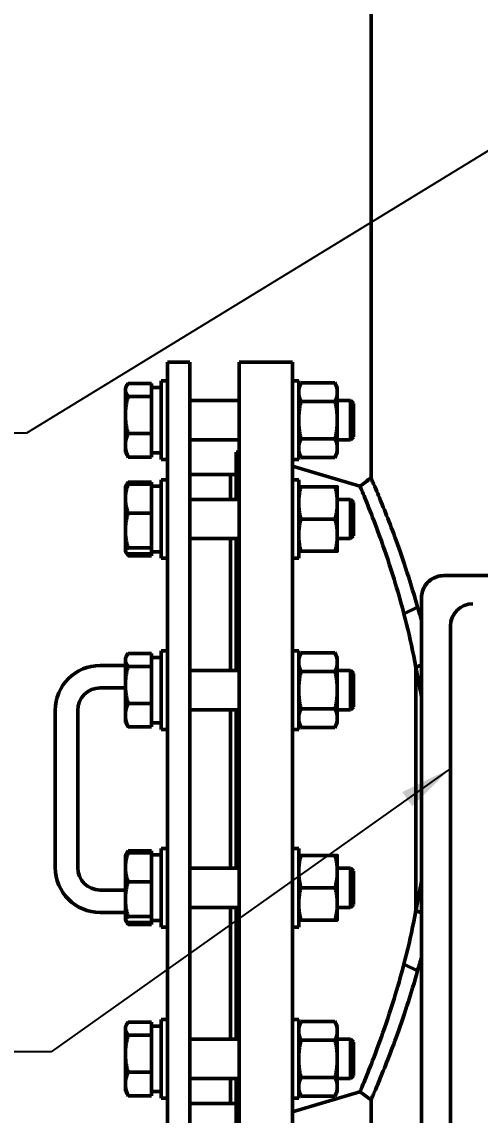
# Model space of a CAD drawing. Header units: inches. Extents: x 15 to 402, y 6 to 258.
# Drawn here: x 289.94 to 300.15, y 91.1 to 115.44 of the extents above; entities that cross this region are included whole.
import ezdxf

# ---------------------------------------------------------------- set-up
doc = ezdxf.new("R2010")
doc.units = ezdxf.units.IN
doc.header["$LTSCALE"] = 12
doc.header["$MEASUREMENT"] = 0
for name, color, linetype, lineweight in [('Dimension (ANSI)', 7, 'Continuous', 25), ('Symbol', 7, 'Continuous', 25), ('Symbol (ANSI)', 7, 'Continuous', 25), ('Visible (ANSI)', 7, 'Continuous', 50)]:
    doc.layers.add(name, color=color, linetype=linetype, lineweight=lineweight)
doc.styles.add('MEMCOR Medium', font='arial.ttf')
doc.styles.add('Standard D-E', font='arial.ttf')
doc.dimstyles.new('Default (ANSI)', dxfattribs={"dimscale": 12, "dimtxt": 0.15, "dimasz": 0.098425, "dimexe": 0.125, "dimexo": 0.0625, "dimgap": 0.031496, "dimtad": 0, "dimtih": 1, "dimtoh": 1, "dimdec": 4, "dimrnd": 1e-08, "dimzin": 3, "dimdsep": 46, "dimlunit": 5, "dimtxsty": 'MEMCOR Medium', "dimcen": 0.09, "dimdle": 0.393701, "dimclrd": 256, "dimclre": 256, "dimclrt": 256, "dimadec": 0, "dimazin": 1, "dimtfac": 0.8, "dimtofl": 0, "dimtmove": 0, "dimatfit": 3, "dimfxl": 1, "dimfrac": 1, "dimtolj": 1, "dimtzin": 4, "dimlwd": -1, "dimlwe": -1, "dimarcsym": 0})
doc.dimstyles.new('in [mm] D-E NeptuneBenson$7', dxfattribs={"dimscale": 12, "dimtxt": 0.15, "dimasz": 0.098425, "dimexe": 0.125, "dimexo": 0.063, "dimgap": 0.031496, "dimtad": 0, "dimtih": 1, "dimtoh": 1, "dimdec": 4, "dimrnd": 1e-08, "dimzin": 3, "dimdsep": 46, "dimlunit": 5, "dimtxsty": 'Standard D-E', "dimcen": 0.09, "dimdle": 0.393701, "dimclrd": 256, "dimclre": 256, "dimclrt": 256, "dimadec": 1, "dimazin": 1, "dimtfac": 1, "dimtofl": 0, "dimtmove": 0, "dimatfit": 3, "dimfxl": 1, "dimfrac": 1, "dimtolj": 1, "dimtzin": 4, "dimlwd": -1, "dimlwe": -1, "dimarcsym": 0})

# ---------------------------------------------------------------- blocks, each defined once
blk = doc.blocks.new('*D18')
at = {"layer": 'Defpoints', "color": 0, "transparency": 16777216}
for p in [(310.968, 131.37), (253.068, 47.836), (299.125, 47.836)]:
    blk.add_point(p, dxfattribs=at)
at = {"layer": 'Dimension (ANSI)', "transparency": 16777216}
for p, q in [((310.218, 131.37), (251.568, 131.37)), ((253.068, 130.189), (253.068, 104.292)), ((253.068, 49.017), (253.068, 91.969)), ((298.375, 47.836), (251.568, 47.836))]:
    blk.add_line(p, q, dxfattribs=at)
for points in [[(252.872, 130.189), (253.265, 130.189), (253.068, 131.37)], [(252.872, 49.017), (253.265, 49.017), (253.068, 47.836)]]:
    blk.add_solid(points, dxfattribs=at)
at = {"layer": 'Dimension (ANSI)', "transparency": 16777216, "char_height": 1.8, "attachment_point": 5, "style": 'MEMCOR Medium'}
for s, insert in [('\\A1; \\fArial|b0|i0;\\H1.8000;83{\\H0.8x;\\S9#16;} in', (253.068, 99.995)), ('\\A1;[2121.8 mm]{\\P\\fArial|b0|i0;\\H1.8000;SHIPPING HEIGHT\\P\\fArial|b0|i0;\\H1.8000;REF.}', (253.068, 93.833))]:
    blk.add_mtext(s, dxfattribs=dict(at, insert=insert))

msp = doc.modelspace()

# ---------------------------------------------------------------- linework, layer by layer
at = {"layer": 'Visible (ANSI)'}
for p, q in [((297.71752, 105.28892), (297.71752, 117.12034)), ((293.18502, 107.86465), (293.18502, 88.86465)), ((293.18502, 107.86465), (293.68502, 107.86465)), ((293.68502, 88.86465), (293.68502, 107.86465)), ((294.77752, 107.86465), (294.77752, 88.86465)), ((295.96752, 107.86465), (294.77752, 107.86465)), ((295.96752, 107.86465), (295.96752, 88.86465)), ((292.82539, 107.3942), (292.31146, 107.3942)), ((292.82539, 107.3942), (292.82539, 107.29131)), ((293.04439, 107.45002), (293.04439, 105.70002)), ((293.18502, 107.45002), (293.04439, 107.45002)), ((295.96752, 107.45002), (296.10814, 107.45002)), ((296.10814, 105.70002), (296.10814, 107.45002)), ((296.10814, 107.29402), (296.16001, 107.40525)), ((296.91527, 107.40525), (296.16001, 107.40525)), ((296.96714, 107.29402), (296.91527, 107.40525)), ((292.24727, 107.29377), (292.2761, 107.34371)), ((292.24727, 107.29377), (292.24727, 107.24708)), ((292.24727, 107.24708), (292.24727, 106.69035)), ((292.82539, 107.30452), (293.04439, 107.30452)), ((292.82539, 107.20284), (292.82539, 107.29131)), ((292.82539, 107.20284), (292.82539, 107.09995)), ((296.96714, 107.19769), (296.96714, 107.29402)), ((296.96714, 106.57502), (296.96714, 107.19769)), ((292.82539, 107.09995), (292.31146, 107.09995)), ((292.82539, 107.09995), (292.82539, 106.81351)), ((293.68502, 107.01252), (294.77752, 107.01252)), ((296.91527, 106.99013), (296.16001, 106.99013)), ((296.96714, 107.01252), (297.25924, 107.01252)), ((297.25924, 106.13752), (297.25924, 107.01252)), ((297.32539, 106.94637), (297.25924, 107.01252)), ((297.32539, 106.94637), (297.32539, 106.20367)), ((292.24727, 106.69035), (292.24727, 106.0183)), ((292.82539, 106.56719), (292.82539, 106.81351)), ((292.82539, 106.56719), (292.82539, 106.28076)), ((296.96714, 105.95235), (296.96714, 106.57502)), ((292.82539, 106.28076), (292.31146, 106.28076)), ((292.82539, 106.28076), (292.82539, 106.09721)), ((293.68502, 106.13752), (294.77752, 106.13752)), ((296.91527, 106.1599), (296.16001, 106.1599)), ((296.96714, 106.13752), (297.25924, 106.13752)), ((297.32539, 106.20367), (297.25924, 106.13752)), ((292.24727, 106.0183), (292.24727, 105.85627)), ((292.82539, 105.93938), (292.82539, 106.09721)), ((292.82539, 105.93938), (292.82539, 105.75583)), ((296.96714, 105.85602), (296.96714, 105.95235)), ((292.24727, 105.85627), (292.2761, 105.80633)), ((292.82539, 105.75583), (292.31146, 105.75583)), ((292.82539, 105.84552), (292.88914, 105.84552)), ((293.18502, 105.70002), (293.04439, 105.70002)), ((294.71502, 105.86465), (294.71502, 104.81256)), ((294.77752, 105.86465), (294.71502, 105.86465)), ((295.96752, 105.70002), (296.10814, 105.70002)), ((296.10814, 105.85602), (296.16001, 105.74479)), ((296.91527, 105.74479), (296.16001, 105.74479)), ((296.96714, 105.85602), (296.91527, 105.74479)), ((297.47137, 105.10896), (295.96752, 105.55465)), ((292.82539, 105.19424), (292.31146, 105.19424)), ((292.82539, 105.19424), (292.82539, 105.15108)), ((293.04439, 105.25006), (293.04439, 103.50006)), ((293.18502, 105.25006), (293.04439, 105.25006)), ((294.58502, 105.36465), (293.68502, 105.36465)), ((294.58502, 105.36465), (294.58502, 104.81256)), ((294.71502, 105.36465), (294.58502, 105.36465)), ((294.58502, 105.36465), (294.58502, 104.81256)), ((295.96752, 105.25006), (296.10814, 105.25006)), ((296.10814, 103.50006), (296.10814, 105.25006)), ((292.24727, 105.09381), (292.25271, 105.10324)), ((292.24727, 105.09381), (292.24727, 104.82966)), ((292.25271, 105.10324), (292.2761, 105.14374)), ((292.82539, 105.15108), (292.31146, 105.15108)), ((292.82539, 105.15108), (292.82539, 104.9263)), ((292.82539, 105.10456), (293.04439, 105.10456)), ((292.82539, 104.73301), (292.82539, 104.9263)), ((296.91527, 105.09406), (296.16001, 105.09406)), ((296.96714, 104.73456), (296.96714, 105.09406)), ((292.24727, 104.82966), (292.24727, 104.12022)), ((292.82539, 104.73301), (292.82539, 104.50823)), ((293.68502, 104.81256), (294.77752, 104.81256)), ((296.96714, 104.81256), (297.25924, 104.81256)), ((296.96714, 104.01556), (296.96714, 104.73456)), ((297.25924, 103.93756), (297.25924, 104.81256)), ((297.32539, 104.74641), (297.25924, 104.81256)), ((297.32539, 104.74641), (297.32539, 104.00371)), ((292.82539, 104.50823), (292.31146, 104.50823)), ((292.82539, 104.50823), (292.82539, 104.23689)), ((292.82539, 104.00355), (292.82539, 104.23689)), ((296.91527, 104.37506), (296.16001, 104.37506)), ((292.24727, 104.12022), (292.24727, 103.66562)), ((292.82539, 104.00355), (292.82539, 103.73221)), ((296.96714, 103.65606), (296.96714, 104.01556)), ((297.32539, 104.00371), (297.25924, 103.93756)), ((292.82539, 103.73221), (292.31146, 103.73221)), ((292.82539, 103.73221), (292.82539, 103.68564)), ((293.68502, 103.93756), (294.77752, 103.93756)), ((294.58502, 103.93756), (294.58502, 101.00211)), ((294.58502, 103.93756), (294.58502, 101.00211)), ((294.71502, 103.93756), (294.71502, 101.00211)), ((296.96714, 103.93756), (297.25924, 103.93756)), ((292.24727, 103.66562), (292.24727, 103.65631)), ((292.24727, 103.65631), (292.25271, 103.64687)), ((292.25271, 103.64687), (292.2761, 103.60637)), ((292.82539, 103.59903), (292.31146, 103.59903)), ((292.82539, 103.55587), (292.31146, 103.55587)), ((292.82539, 103.64556), (292.82539, 103.68564)), ((292.82539, 103.64556), (293.04439, 103.64556)), ((292.82539, 103.64556), (292.82539, 103.59903)), ((292.82539, 103.59903), (292.82539, 103.55587)), ((293.18502, 103.50006), (293.04439, 103.50006)), ((295.96752, 103.50006), (296.10814, 103.50006)), ((296.91527, 103.65606), (296.16001, 103.65606)), ((313.61656, 103.11465), (299.33685, 103.11465)), ((298.84065, 85.86465), (298.84065, 102.61465)), ((298.45099, 102.26223), (298.75269, 102.4137)), ((299.48863, 101.98965), (299.48863, 86.48965)), ((292.24727, 101.28336), (292.2761, 101.3333)), ((292.24727, 101.28336), (292.24727, 101.23667)), ((292.82539, 101.3838), (292.31146, 101.3838)), ((292.82539, 101.3838), (292.82539, 101.28091)), ((292.82539, 101.29411), (293.04439, 101.29411)), ((292.82539, 101.19243), (292.82539, 101.28091)), ((293.04439, 101.43961), (293.04439, 99.68961)), ((293.18502, 101.43961), (293.04439, 101.43961)), ((295.96752, 101.43961), (296.10814, 101.43961)), ((296.10814, 99.68961), (296.10814, 101.43961)), ((296.10814, 101.28361), (296.16001, 101.39484)), ((296.91527, 101.39484), (296.16001, 101.39484)), ((296.96714, 101.28361), (296.91527, 101.39484)), ((296.96714, 101.18728), (296.96714, 101.28361)), ((291.68502, 101.11465), (292.24727, 101.11465)), ((292.24727, 101.23667), (292.24727, 100.67994)), ((292.82539, 101.08954), (292.31146, 101.08954)), ((292.82539, 101.19243), (292.82539, 101.08954)), ((292.82539, 101.08954), (292.82539, 100.8031)), ((296.96714, 100.56461), (296.96714, 101.18728)), ((298.71752, 101.0684), (298.84065, 101.12629)), ((298.71752, 101.0684), (298.71752, 95.6609)), ((292.82539, 100.55679), (292.82539, 100.8031)), ((293.68502, 101.00211), (294.77752, 101.00211)), ((296.91527, 100.97973), (296.16001, 100.97973)), ((296.96714, 101.00211), (297.25924, 101.00211)), ((297.25924, 100.12711), (297.25924, 101.00211)), ((297.32539, 100.93596), (297.25924, 101.00211)), ((297.32539, 100.93596), (297.32539, 100.19326)), ((291.68502, 100.61465), (292.24727, 100.61465)), ((292.24727, 100.67994), (292.24727, 100.00789)), ((292.82539, 100.55679), (292.82539, 100.27035)), ((296.96714, 99.94194), (296.96714, 100.56461)), ((290.68502, 96.61465), (290.68502, 100.11465)), ((291.18502, 96.61465), (291.18502, 100.11465)), ((292.82539, 100.27035), (292.31146, 100.27035)), ((292.82539, 100.27035), (292.82539, 100.08681)), ((292.82539, 99.92897), (292.82539, 100.08681)), ((293.68502, 100.12711), (294.77752, 100.12711)), ((294.58502, 100.12711), (294.58502, 96.60219)), ((294.58502, 100.12711), (294.58502, 96.60219)), ((294.71502, 100.12711), (294.71502, 96.60219)), ((296.91527, 100.1495), (296.16001, 100.1495)), ((296.96714, 100.12711), (297.25924, 100.12711)), ((297.32539, 100.19326), (297.25924, 100.12711)), ((292.24727, 100.00789), (292.24727, 99.84586)), ((292.24727, 99.84586), (292.2761, 99.79592)), ((292.82539, 99.92897), (292.82539, 99.74542)), ((292.82539, 99.83511), (293.04439, 99.83511)), ((296.10814, 99.84561), (296.16001, 99.73438)), ((296.96714, 99.84561), (296.91527, 99.73438)), ((296.96714, 99.84561), (296.96714, 99.94194)), ((292.82539, 99.74542), (292.31146, 99.74542)), ((293.18502, 99.68961), (293.04439, 99.68961)), ((295.96752, 99.68961), (296.10814, 99.68961)), ((296.91527, 99.73438), (296.16001, 99.73438)), ((292.24727, 96.88344), (292.25271, 96.89287)), ((292.24727, 96.88344), (292.24727, 96.61929)), ((292.25271, 96.89287), (292.2761, 96.93337)), ((292.82539, 96.98387), (292.31146, 96.98387)), ((292.82539, 96.94071), (292.31146, 96.94071)), ((292.82539, 96.98387), (292.82539, 96.94071)), ((292.82539, 96.94071), (292.82539, 96.71593)), ((292.82539, 96.89419), (293.04439, 96.89419)), ((293.04439, 97.03969), (293.04439, 95.28969)), ((293.18502, 97.03969), (293.04439, 97.03969)), ((295.96752, 97.03969), (296.10814, 97.03969)), ((296.10814, 95.28969), (296.10814, 97.03969)), ((296.91527, 96.88369), (296.16001, 96.88369)), ((296.96714, 96.52419), (296.96714, 96.88369)), ((292.82539, 96.52264), (292.82539, 96.71593)), ((292.24727, 96.61929), (292.24727, 95.90985)), ((292.82539, 96.52264), (292.82539, 96.29786)), ((293.68502, 96.60219), (294.77752, 96.60219)), ((296.96714, 96.60219), (297.25924, 96.60219)), ((296.96714, 95.80519), (296.96714, 96.52419)), ((297.25924, 95.72719), (297.25924, 96.60219)), ((297.32539, 96.53604), (297.25924, 96.60219)), ((297.32539, 96.53604), (297.32539, 95.79334)), ((292.82539, 96.29786), (292.31146, 96.29786)), ((292.82539, 96.29786), (292.82539, 96.02652)), ((296.91527, 96.16469), (296.16001, 96.16469)), ((292.24727, 96.11465), (291.68502, 96.11465)), ((292.24727, 95.90985), (292.24727, 95.45525)), ((292.82539, 95.79318), (292.82539, 96.02652)), ((292.82539, 95.79318), (292.82539, 95.52184)), ((293.68502, 95.72719), (294.77752, 95.72719)), ((294.58502, 95.72719), (294.58502, 92.79174)), ((294.58502, 95.72719), (294.58502, 92.79174)), ((294.71502, 95.72719), (294.71502, 92.79174)), ((296.96714, 95.44569), (296.96714, 95.80519)), ((296.96714, 95.72719), (297.25924, 95.72719)), ((297.32539, 95.79334), (297.25924, 95.72719)), ((292.24727, 95.61465), (291.68502, 95.61465)), ((292.24727, 95.45525), (292.24727, 95.44594)), ((292.24727, 95.44594), (292.25271, 95.4365)), ((292.25271, 95.4365), (292.2761, 95.396)), ((292.82539, 95.52184), (292.31146, 95.52184)), ((292.82539, 95.52184), (292.82539, 95.47527)), ((292.82539, 95.43519), (292.82539, 95.47527)), ((292.82539, 95.43519), (293.04439, 95.43519)), ((292.82539, 95.43519), (292.82539, 95.38866)), ((296.91527, 95.44569), (296.16001, 95.44569)), ((298.71752, 95.6609), (298.84065, 95.60301)), ((292.82539, 95.38866), (292.31146, 95.38866)), ((292.82539, 95.3455), (292.31146, 95.3455)), ((292.82539, 95.38866), (292.82539, 95.3455)), ((293.18502, 95.28969), (293.04439, 95.28969)), ((295.96752, 95.28969), (296.10814, 95.28969)), ((298.45099, 94.46707), (298.75269, 94.3156)), ((292.24727, 93.07299), (292.2761, 93.12293)), ((292.24727, 93.07299), (292.24727, 93.0263)), ((292.24727, 93.0263), (292.24727, 92.46958)), ((292.82539, 93.17343), (292.31146, 93.17343)), ((292.82539, 93.17343), (292.82539, 93.07054)), ((292.82539, 93.08374), (293.04439, 93.08374)), ((292.82539, 92.98206), (292.82539, 93.07054)), ((293.04439, 93.22924), (293.04439, 91.47924)), ((293.18502, 93.22924), (293.04439, 93.22924)), ((295.96752, 93.22924), (296.10814, 93.22924)), ((296.10814, 91.47924), (296.10814, 93.22924)), ((296.10814, 93.07324), (296.16001, 93.18447)), ((296.91527, 93.18447), (296.16001, 93.18447)), ((296.96714, 93.07324), (296.91527, 93.18447)), ((296.96714, 92.97691), (296.96714, 93.07324)), ((292.82539, 92.87917), (292.31146, 92.87917)), ((292.82539, 92.98206), (292.82539, 92.87917)), ((292.82539, 92.87917), (292.82539, 92.59273)), ((293.68502, 92.79174), (294.77752, 92.79174)), ((296.91527, 92.76936), (296.16001, 92.76936)), ((296.96714, 92.35424), (296.96714, 92.97691)), ((296.96714, 92.79174), (297.25924, 92.79174)), ((297.25924, 91.91674), (297.25924, 92.79174)), ((297.32539, 92.72559), (297.25924, 92.79174)), ((292.82539, 92.34642), (292.82539, 92.59273)), ((297.32539, 92.72559), (297.32539, 91.98289)), ((292.24727, 92.46958), (292.24727, 91.79752)), ((292.82539, 92.34642), (292.82539, 92.05998)), ((296.96714, 91.73157), (296.96714, 92.35424)), ((292.82539, 92.05998), (292.31146, 92.05998)), ((292.82539, 92.05998), (292.82539, 91.87644)), ((292.24727, 91.79752), (292.24727, 91.63549)), ((292.82539, 91.7186), (292.82539, 91.87644)), ((293.68502, 91.91674), (294.77752, 91.91674)), ((294.58502, 91.91674), (294.58502, 91.36465)), ((294.58502, 91.91674), (294.58502, 91.36465)), ((294.71502, 91.91674), (294.71502, 90.86465)), ((296.91527, 91.93913), (296.16001, 91.93913)), ((296.96714, 91.91674), (297.25924, 91.91674)), ((297.32539, 91.98289), (297.25924, 91.91674)), ((292.24727, 91.63549), (292.2761, 91.58555)), ((292.82539, 91.53505), (292.31146, 91.53505)), ((292.82539, 91.7186), (292.82539, 91.53505)), ((292.82539, 91.62474), (293.04439, 91.62474)), ((297.47137, 91.62034), (295.96752, 91.17465)), ((296.10814, 91.63524), (296.16001, 91.52401)), ((296.96714, 91.63524), (296.91527, 91.52401)), ((296.96714, 91.63524), (296.96714, 91.73157)), ((293.18502, 91.47924), (293.04439, 91.47924)), ((294.58502, 91.36465), (293.68502, 91.36465)), ((294.71502, 91.36465), (294.58502, 91.36465)), ((295.96752, 91.47924), (296.10814, 91.47924)), ((296.91527, 91.52401), (296.16001, 91.52401)), ((297.71752, 68.10534), (297.71752, 91.44038))]:
    msp.add_line(p, q, dxfattribs=at)
for centre, radius, start, end in [((299.98863, 101.98965), 0.5, 90, 180), ((291.68502, 100.11465), 1, 90, 180), ((291.68502, 100.11465), 0.5, 90, 180), ((291.68502, 96.61465), 1, 180, 270), ((291.68502, 96.61465), 0.5, 180, 270)]:
    msp.add_arc(centre, radius, start, end, dxfattribs=at)
msp.add_ellipse((292.88914, 106.57502), major_axis=(4.1372, 0), ratio=0.17632698, start_param=4.71238898, end_param=4.7499235, dxfattribs=at)
for points, weights in [([(292.31146, 107.3942), (292.24727, 107.31536), (292.24727, 107.24708)], [1.01001874936, 1.04314139574, 1]), ([(296.16001, 107.40525), (296.10814, 107.29402), (296.10814, 107.19769)], [1, 1.0379548493, 1]), ([(296.96714, 107.19769), (296.96714, 107.29402), (296.91527, 107.40525)], [1, 1.0379548493, 1]), ([(292.24727, 107.24708), (292.24727, 107.17879), (292.31146, 107.09995)], [1, 1.04314139574, 1.01001874936]), ([(296.10814, 107.19769), (296.10814, 107.10136), (296.16001, 106.99013)], [1, 1.0379548493, 1]), ([(296.91527, 106.99013), (296.96714, 107.10136), (296.96714, 107.19769)], [1, 1.0379548493, 1]), ([(292.31146, 107.09995), (292.24727, 106.88045), (292.24727, 106.69035)], [1.01001874936, 1.04314139574, 1]), ([(296.16001, 106.99013), (296.10814, 106.76767), (296.10814, 106.57502)], [1, 1.0379548493, 1]), ([(296.96714, 106.57502), (296.96714, 106.76767), (296.91527, 106.99013)], [1, 1.0379548493, 1]), ([(292.24727, 106.69035), (292.24727, 106.50026), (292.31146, 106.28076)], [1, 1.04314139574, 1.01001874936]), ([(296.10814, 106.57502), (296.10814, 106.38236), (296.16001, 106.1599)], [1, 1.0379548493, 1]), ([(296.91527, 106.1599), (296.96714, 106.38236), (296.96714, 106.57502)], [1, 1.0379548493, 1]), ([(292.31146, 106.28076), (292.24727, 106.14011), (292.24727, 106.0183)], [1.01001874936, 1.04314139574, 1]), ([(296.16001, 106.1599), (296.10814, 106.04867), (296.10814, 105.95235)], [1, 1.0379548493, 1]), ([(296.96714, 105.95235), (296.96714, 106.04867), (296.91527, 106.1599)], [1, 1.0379548493, 1]), ([(292.24727, 106.0183), (292.24727, 105.89649), (292.31146, 105.75583)], [1, 1.04314139574, 1.01001874936]), ([(296.10814, 105.95235), (296.10814, 105.85602), (296.16001, 105.74479)], [1, 1.0379548493, 1]), ([(296.91527, 105.74479), (296.96714, 105.85602), (296.96714, 105.95235)], [1, 1.0379548493, 1]), ([(292.31146, 105.75583), (292.29012, 105.78205), (292.2761, 105.80633)], [1.01001874936, 1.02079631483, 1.02349946463]), ([(292.31146, 105.19424), (292.27761, 105.15267), (292.2619, 105.1154)], [1.01001874936, 1.02721658286, 1.02385469408]), ([(292.31146, 105.15108), (292.24727, 104.97883), (292.24727, 104.82966)], [1.01001874936, 1.04314139574, 1]), ([(292.25271, 105.10324), (292.26562, 105.1256), (292.31146, 105.15108)], [1.01871564071, 1.03345080387, 1.01001874936]), ([(296.10814, 105.09406), (296.10814, 105.09406), (296.16001, 105.09406)], [1, 1.0379548493, 1]), ([(296.16001, 105.09406), (296.10814, 104.9014), (296.10814, 104.73456)], [1, 1.0379548493, 1]), ([(296.96714, 104.73456), (296.96714, 104.9014), (296.91527, 105.09406)], [1, 1.0379548493, 1]), ([(296.91527, 105.09406), (296.96714, 105.09406), (296.96714, 105.09406)], [1, 1.0379548493, 1]), ([(292.24727, 104.82966), (292.24727, 104.68048), (292.31146, 104.50823)], [1, 1.04314139574, 1.01001874936]), ([(296.10814, 104.73456), (296.10814, 104.56771), (296.16001, 104.37506)], [1, 1.0379548493, 1]), ([(296.91527, 104.37506), (296.96714, 104.56771), (296.96714, 104.73456)], [1, 1.0379548493, 1]), ([(292.31146, 104.50823), (292.24727, 104.3003), (292.24727, 104.12022)], [1.01001874936, 1.04314139574, 1]), ([(296.16001, 104.37506), (296.10814, 104.1824), (296.10814, 104.01556)], [1, 1.0379548493, 1]), ([(296.96714, 104.01556), (296.96714, 104.1824), (296.91527, 104.37506)], [1, 1.0379548493, 1]), ([(292.24727, 104.12022), (292.24727, 103.94014), (292.31146, 103.73221)], [1, 1.04314139574, 1.01001874936]), ([(296.10814, 104.01556), (296.10814, 103.84871), (296.16001, 103.65606)], [1, 1.0379548493, 1]), ([(296.91527, 103.65606), (296.96714, 103.84871), (296.96714, 104.01556)], [1, 1.0379548493, 1]), ([(292.31146, 103.73221), (292.24727, 103.69652), (292.24727, 103.66562)], [1.01001874936, 1.04314139574, 1]), ([(292.24727, 103.66562), (292.24727, 103.63472), (292.31146, 103.59903)], [1, 1.04314139574, 1.01001874936]), ([(292.31146, 103.55587), (292.29012, 103.58209), (292.2761, 103.60637)], [1.01001874936, 1.02079631483, 1.02349946463]), ([(292.28737, 103.61371), (292.29792, 103.58553), (292.31146, 103.55587)], [1.02041412802, 1.01682794065, 1.01001874936]), ([(296.16001, 103.65606), (296.10814, 103.65606), (296.10814, 103.65606)], [1, 1.0379548493, 1]), ([(296.96714, 103.65606), (296.96714, 103.65606), (296.91527, 103.65606)], [1, 1.0379548493, 1]), ([(292.31146, 101.3838), (292.24727, 101.30495), (292.24727, 101.23667)], [1.01001874936, 1.04314139574, 1]), ([(296.16001, 101.39484), (296.10814, 101.28361), (296.10814, 101.18728)], [1, 1.0379548493, 1]), ([(296.96714, 101.18728), (296.96714, 101.28361), (296.91527, 101.39484)], [1, 1.0379548493, 1]), ([(292.24727, 101.23667), (292.24727, 101.16838), (292.31146, 101.08954)], [1, 1.04314139574, 1.01001874936]), ([(292.31146, 101.08954), (292.24727, 100.87004), (292.24727, 100.67994)], [1.01001874936, 1.04314139574, 1]), ([(296.10814, 101.18728), (296.10814, 101.09096), (296.16001, 100.97973)], [1, 1.0379548493, 1]), ([(296.91527, 100.97973), (296.96714, 101.09096), (296.96714, 101.18728)], [1, 1.0379548493, 1]), ([(296.16001, 100.97973), (296.10814, 100.75727), (296.10814, 100.56461)], [1, 1.0379548493, 1]), ([(296.96714, 100.56461), (296.96714, 100.75727), (296.91527, 100.97973)], [1, 1.0379548493, 1]), ([(292.24727, 100.67994), (292.24727, 100.48985), (292.31146, 100.27035)], [1, 1.04314139574, 1.01001874936]), ([(296.10814, 100.56461), (296.10814, 100.37196), (296.16001, 100.1495)], [1, 1.0379548493, 1]), ([(296.91527, 100.1495), (296.96714, 100.37196), (296.96714, 100.56461)], [1, 1.0379548493, 1]), ([(292.31146, 100.27035), (292.24727, 100.1297), (292.24727, 100.00789)], [1.01001874936, 1.04314139574, 1]), ([(296.16001, 100.1495), (296.10814, 100.03827), (296.10814, 99.94194)], [1, 1.0379548493, 1]), ([(296.96714, 99.94194), (296.96714, 100.03827), (296.91527, 100.1495)], [1, 1.0379548493, 1]), ([(292.24727, 100.00789), (292.24727, 99.88608), (292.31146, 99.74542)], [1, 1.04314139574, 1.01001874936]), ([(296.10814, 99.94194), (296.10814, 99.84561), (296.16001, 99.73438)], [1, 1.0379548493, 1]), ([(296.91527, 99.73438), (296.96714, 99.84561), (296.96714, 99.94194)], [1, 1.0379548493, 1]), ([(292.31146, 99.74542), (292.29012, 99.77164), (292.2761, 99.79592)], [1.01001874936, 1.02079631483, 1.02349946463]), ([(292.31146, 96.94071), (292.24727, 96.76846), (292.24727, 96.61929)], [1.01001874936, 1.04314139574, 1]), ([(292.25271, 96.89287), (292.26562, 96.91523), (292.31146, 96.94071)], [1.01871564071, 1.03345080387, 1.01001874936]), ([(292.31146, 96.98387), (292.27761, 96.9423), (292.2619, 96.90503)], [1.01001874936, 1.02721658286, 1.02385469408]), ([(296.10814, 96.88369), (296.10814, 96.88369), (296.16001, 96.88369)], [1, 1.0379548493, 1]), ([(296.16001, 96.88369), (296.10814, 96.69103), (296.10814, 96.52419)], [1, 1.0379548493, 1]), ([(296.96714, 96.52419), (296.96714, 96.69103), (296.91527, 96.88369)], [1, 1.0379548493, 1]), ([(296.91527, 96.88369), (296.96714, 96.88369), (296.96714, 96.88369)], [1, 1.0379548493, 1]), ([(292.24727, 96.61929), (292.24727, 96.47011), (292.31146, 96.29786)], [1, 1.04314139574, 1.01001874936]), ([(296.10814, 96.52419), (296.10814, 96.35734), (296.16001, 96.16469)], [1, 1.0379548493, 1]), ([(296.91527, 96.16469), (296.96714, 96.35734), (296.96714, 96.52419)], [1, 1.0379548493, 1]), ([(292.31146, 96.29786), (292.24727, 96.08993), (292.24727, 95.90985)], [1.01001874936, 1.04314139574, 1]), ([(296.16001, 96.16469), (296.10814, 95.97203), (296.10814, 95.80519)], [1, 1.0379548493, 1]), ([(296.96714, 95.80519), (296.96714, 95.97203), (296.91527, 96.16469)], [1, 1.0379548493, 1]), ([(292.24727, 95.90985), (292.24727, 95.72977), (292.31146, 95.52184)], [1, 1.04314139574, 1.01001874936]), ([(296.10814, 95.80519), (296.10814, 95.63834), (296.16001, 95.44569)], [1, 1.0379548493, 1]), ([(296.91527, 95.44569), (296.96714, 95.63834), (296.96714, 95.80519)], [1, 1.0379548493, 1]), ([(292.31146, 95.52184), (292.24727, 95.48615), (292.24727, 95.45525)], [1.01001874936, 1.04314139574, 1]), ([(292.24727, 95.45525), (292.24727, 95.42435), (292.31146, 95.38866)], [1, 1.04314139574, 1.01001874936]), ([(296.16001, 95.44569), (296.10814, 95.44569), (296.10814, 95.44569)], [1, 1.0379548493, 1]), ([(296.96714, 95.44569), (296.96714, 95.44569), (296.91527, 95.44569)], [1, 1.0379548493, 1]), ([(292.31146, 95.3455), (292.29012, 95.37172), (292.2761, 95.396)], [1.01001874936, 1.02079631483, 1.02349946463]), ([(292.28737, 95.40334), (292.29792, 95.37516), (292.31146, 95.3455)], [1.02041412802, 1.01682794065, 1.01001874936]), ([(292.31146, 93.17343), (292.24727, 93.09458), (292.24727, 93.0263)], [1.01001874936, 1.04314139574, 1]), ([(292.24727, 93.0263), (292.24727, 92.95801), (292.31146, 92.87917)], [1, 1.04314139574, 1.01001874936]), ([(296.16001, 93.18447), (296.10814, 93.07324), (296.10814, 92.97691)], [1, 1.0379548493, 1]), ([(296.96714, 92.97691), (296.96714, 93.07324), (296.91527, 93.18447)], [1, 1.0379548493, 1]), ([(292.31146, 92.87917), (292.24727, 92.65967), (292.24727, 92.46958)], [1.01001874936, 1.04314139574, 1]), ([(296.10814, 92.97691), (296.10814, 92.88059), (296.16001, 92.76936)], [1, 1.0379548493, 1]), ([(296.16001, 92.76936), (296.10814, 92.5469), (296.10814, 92.35424)], [1, 1.0379548493, 1]), ([(296.91527, 92.76936), (296.96714, 92.88059), (296.96714, 92.97691)], [1, 1.0379548493, 1]), ([(296.96714, 92.35424), (296.96714, 92.5469), (296.91527, 92.76936)], [1, 1.0379548493, 1]), ([(292.24727, 92.46958), (292.24727, 92.27948), (292.31146, 92.05998)], [1, 1.04314139574, 1.01001874936]), ([(296.10814, 92.35424), (296.10814, 92.16159), (296.16001, 91.93913)], [1, 1.0379548493, 1]), ([(296.91527, 91.93913), (296.96714, 92.16159), (296.96714, 92.35424)], [1, 1.0379548493, 1]), ([(292.31146, 92.05998), (292.24727, 91.91933), (292.24727, 91.79752)], [1.01001874936, 1.04314139574, 1]), ([(292.24727, 91.79752), (292.24727, 91.67571), (292.31146, 91.53505)], [1, 1.04314139574, 1.01001874936]), ([(296.16001, 91.93913), (296.10814, 91.8279), (296.10814, 91.73157)], [1, 1.0379548493, 1]), ([(296.96714, 91.73157), (296.96714, 91.8279), (296.91527, 91.93913)], [1, 1.0379548493, 1]), ([(292.31146, 91.53505), (292.29012, 91.56127), (292.2761, 91.58555)], [1.01001874936, 1.02079631483, 1.02349946463]), ([(296.10814, 91.73157), (296.10814, 91.63524), (296.16001, 91.52401)], [1, 1.0379548493, 1]), ([(296.91527, 91.52401), (296.96714, 91.63524), (296.96714, 91.73157)], [1, 1.0379548493, 1])]:
    msp.add_rational_spline(points, weights, degree=2, dxfattribs=at)
for points in [[(297.47137, 105.10896), (297.55342, 105.16894), (297.63546, 105.22895), (297.71752, 105.28892)], [(298.75269, 102.4137), (298.7823, 102.32072), (298.81168, 102.22555), (298.84064, 102.12836)], [(298.84064, 94.60094), (298.81168, 94.50375), (298.7823, 94.40857), (298.75269, 94.3156)], [(297.71752, 91.44038), (297.63546, 91.50035), (297.55342, 91.56036), (297.47137, 91.62034)]]:
    msp.add_open_spline(points, degree=3, dxfattribs=at)
for points, knots in [([(297.71752, 105.28892), (297.71752, 105.28892), (297.72954, 105.26164), (297.77944, 105.14664), (297.8173, 105.05894), (297.91449, 104.82787), (297.97383, 104.68435), (298.1051, 104.35479), (298.17696, 104.16875), (298.32358, 103.7707), (298.40455, 103.54166), (298.57057, 103.03719), (298.65553, 102.76177), (298.74224, 102.45147), (298.74747, 102.43262), (298.75269, 102.4137)], [20.25993767, 20.25993767, 20.25993767, 20.25993767, 22.76099345, 22.76099345, 25.26204924, 25.26204924, 27.76310502, 27.76310502, 30.26416081, 30.26416081, 32.82808944, 32.82808944, 35.39201807, 35.39201807, 35.55726017, 35.55726017, 35.55726017, 35.55726017]), ([(297.47137, 105.10896), (297.47137, 105.10896), (297.47611, 105.09774), (297.49542, 105.05174), (297.51, 105.01696), (297.56796, 104.87717), (297.62585, 104.73627), (297.76988, 104.36974), (297.85604, 104.14376), (298.03986, 103.62852), (298.13735, 103.33921), (298.3039, 102.79826), (298.37864, 102.53933), (298.45099, 102.26223)], [25.35251956, 25.35251956, 25.35251956, 25.35251956, 26.95014205, 26.95014205, 28.54776455, 28.54776455, 31.74300955, 31.74300955, 34.93825454, 34.93825454, 38.13349954, 38.13349954, 40.61646586, 40.61646586, 40.61646586, 40.61646586]), ([(298.84065, 102.61465), (298.84065, 102.66661), (298.84875, 102.71857), (298.88044, 102.81762), (298.90404, 102.8647), (298.96467, 102.94944), (299.0017, 102.98708), (299.08574, 103.04908), (299.13275, 103.07343), (299.23213, 103.10622), (299.28449, 103.11465), (299.33685, 103.11465)], [3.14159265, 3.14159265, 3.14159265, 3.14159265, 3.45575192, 3.45575192, 3.76991118, 3.76991118, 4.08407045, 4.08407045, 4.39822972, 4.39822972, 4.71238898, 4.71238898, 4.71238898, 4.71238898]), ([(298.45099, 102.26223), (298.47023, 102.18855), (298.48929, 102.11361), (298.58366, 101.73158), (298.65512, 101.40626), (298.71752, 101.0684)], [40.61646586, 40.61646586, 40.61646586, 40.61646586, 41.27638443, 41.27638443, 43.92740885, 43.92740885, 43.92740885, 43.92740885]), ([(298.71752, 101.0684), (298.74904, 100.91973), (298.77877, 100.76778), (298.81813, 100.5462), (298.82961, 100.47854), (298.84063, 100.41047)], [4.42890899, 4.42890899, 4.42890899, 4.42890899, 5.62593227, 5.62593227, 6.14659185, 6.14659185, 6.14659185, 6.14659185]), ([(298.84063, 96.31883), (298.82961, 96.25076), (298.81813, 96.1831), (298.77877, 95.96152), (298.74904, 95.80956), (298.71752, 95.6609)], [16.35713722, 16.35713722, 16.35713722, 16.35713722, 16.87779681, 16.87779681, 18.07482009, 18.07482009, 18.07482009, 18.07482009]), ([(298.71752, 95.6609), (298.65512, 95.32304), (298.58366, 94.99772), (298.48929, 94.61568), (298.47023, 94.54075), (298.45099, 94.46707)], [57.48266938, 57.48266938, 57.48266938, 57.48266938, 60.13369379, 60.13369379, 60.79361237, 60.79361237, 60.79361237, 60.79361237]), ([(298.45099, 94.46707), (298.37864, 94.18997), (298.3039, 93.93104), (298.13735, 93.39009), (298.03986, 93.10078), (297.85604, 92.58553), (297.76988, 92.35956), (297.62585, 91.99302), (297.56796, 91.85212), (297.51, 91.71234), (297.49542, 91.67756), (297.47611, 91.63155), (297.47137, 91.62034), (297.47137, 91.62034)], [60.79361237, 60.79361237, 60.79361237, 60.79361237, 63.27657869, 63.27657869, 66.47182368, 66.47182368, 69.66706868, 69.66706868, 72.86231367, 72.86231367, 74.45993617, 74.45993617, 76.05755867, 76.05755867, 76.05755867, 76.05755867]), ([(298.75269, 94.3156), (298.74747, 94.29668), (298.74224, 94.27782), (298.65553, 93.96753), (298.57057, 93.6921), (298.40455, 93.18763), (298.32358, 92.9586), (298.17696, 92.56055), (298.1051, 92.37451), (297.97383, 92.04494), (297.91449, 91.90143), (297.8173, 91.67035), (297.77944, 91.58266), (297.72954, 91.46766), (297.71752, 91.44038), (297.71752, 91.44038)], [4.96261517, 4.96261517, 4.96261517, 4.96261517, 5.12785726, 5.12785726, 7.6917859, 7.6917859, 10.25571453, 10.25571453, 12.75677031, 12.75677031, 15.2578261, 15.2578261, 17.75888188, 17.75888188, 20.25993767, 20.25993767, 20.25993767, 20.25993767])]:
    msp.add_open_spline(points, degree=3, knots=knots, dxfattribs=at)

# ---------------------------------------------------------------- dimensions: what is measured, and where the dimension line sits
at = {"layer": 'Dimension (ANSI)'}
dim = msp.add_linear_dim(base=(253.06842, 47.83565), p1=(310.96777, 131.37045), p2=(299.12506, 47.83565), angle=90, text=' \\fArial|b0|i0;\\H1.8000;<> in\\X[2121.8 mm]{\\P\\fArial|b0|i0;\\H1.8000;SHIPPING HEIGHT\\P\\fArial|b0|i0;\\H1.8000;REF.}', dimstyle='Default (ANSI)', override={"dimgap": 0.031496, "dimdec": 4, "dimpost": '', "dimtol": 0, "dimlim": 0, "dimtp": 0, "dimtm": 0, "dimtdec": 2, "dimatfit": 1}, dxfattribs=at)
dim.commit()
dim.dimension.update_dxf_attribs({"geometry": '*D18', "text_midpoint": (253.06842, 98.13033), "dimtype": 160})

# ---------------------------------------------------------------- leaders
at = {"layer": 'Symbol', "annotation_type": 0, "has_hookline": 1, "hookline_direction": 1, "text_width": 18.35484}
msp.add_leader([(299.48863, 98.82028), (290.59166, 92.51177), (289.41056, 92.51177)], dimstyle='in [mm] D-E NeptuneBenson$7', override={"dimtad": 0}, dxfattribs=at)
at = {"layer": 'Symbol (ANSI)', "annotation_type": 0, "has_hookline": 1, "hookline_direction": 1, "text_width": 17.80355}
msp.add_leader([(301.84823, 113.50451), (290.045, 106.2892), (288.8639, 106.2892)], dimstyle='in [mm] D-E NeptuneBenson$7', override={"dimtad": 0}, dxfattribs=at)

doc.saveas('drawing.dxf')
